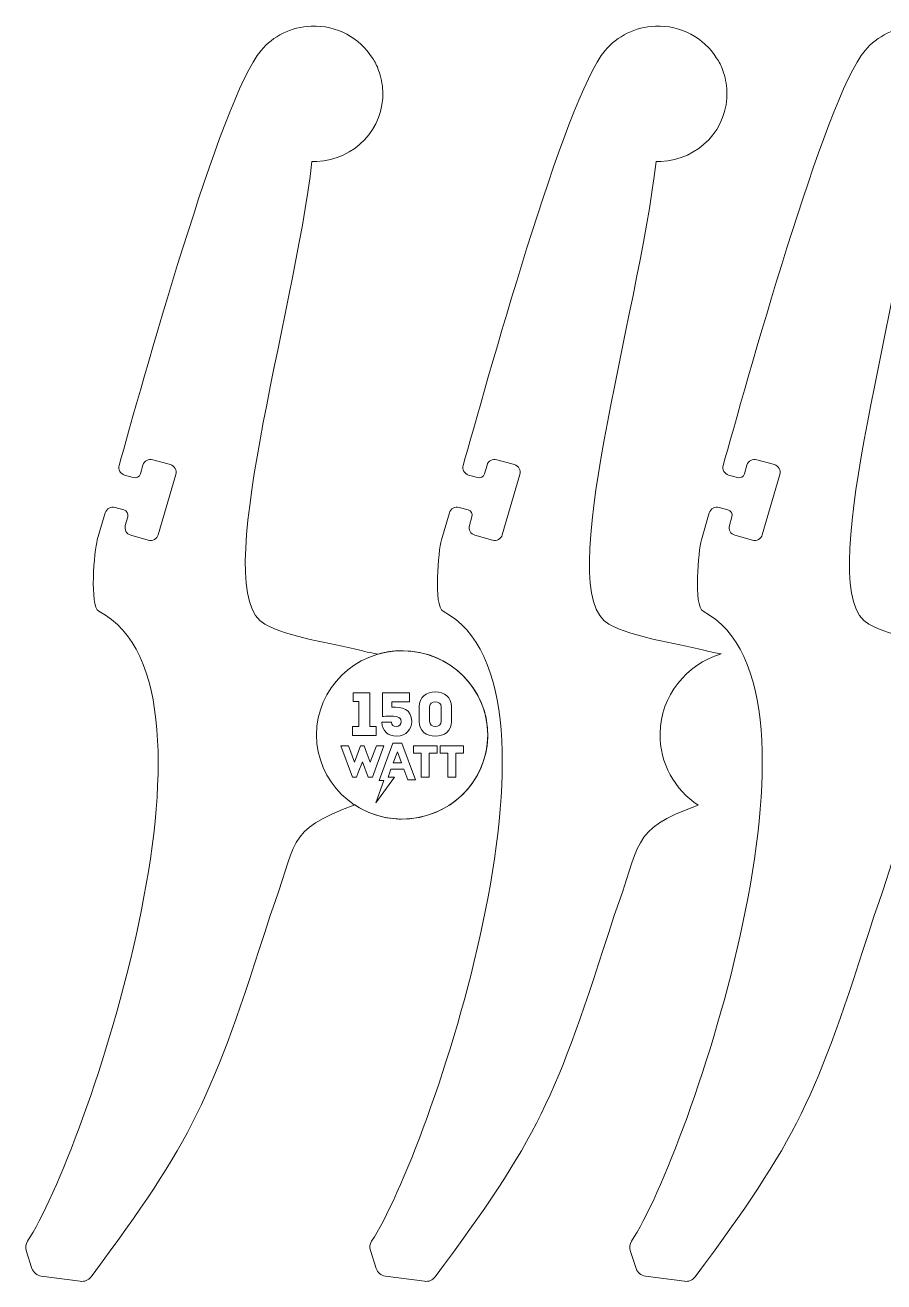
# Model space of a CAD drawing. Header units: centimetres. Extents: x -15.7 to 15.2, y 34.3 to 45.3.
# Drawn here: x -15.73 to -8.21, y 34.26 to 45.28 of the extents above; entities that cross this region are included whole.
import ezdxf

# ---------------------------------------------------------------- set-up
doc = ezdxf.new("R2010")
doc.units = ezdxf.units.CM
doc.header["$MEASUREMENT"] = 0
doc.layers.add('Layer 1', color=7, linetype='Continuous')

msp = doc.modelspace()

# ---------------------------------------------------------------- linework, layer by layer
at = {"layer": 'Layer 1', "lineweight": 9}
for points, knots in [([(-12.45985, 38.31959), (-12.45465, 38.31936), (-12.44937, 38.31919), (-12.44391, 38.31909), (-12.44391, 38.31909), (-12.44235, 38.31907), (-12.44077, 38.31912), (-12.43921, 38.31911), (-12.43921, 38.31911), (-12.02978, 38.31465), (-11.69255, 38.63407), (-11.68135, 39.0362), (-11.68135, 39.0362), (-11.68126, 39.03874), (-11.68111, 39.04127), (-11.68107, 39.04383), (-11.68107, 39.04383), (-11.67393, 39.45111), (-12.00389, 39.78695), (-12.41807, 39.79397), (-12.41807, 39.79397), (-12.43743, 39.79429), (-12.45663, 39.7939), (-12.47564, 39.79279), (-12.47564, 39.79279), (-12.47564, 39.79279), (-12.47584, 39.79278), (-12.47584, 39.79278), (-12.47584, 39.79278), (-12.49478, 39.79168), (-12.51354, 39.7899), (-12.53209, 39.78744), (-12.53209, 39.78744), (-12.53209, 39.78744), (-12.53245, 39.7874), (-12.53245, 39.7874), (-12.53245, 39.7874), (-12.53245, 39.7874), (-12.53289, 39.78733), (-12.53289, 39.78733), (-12.53289, 39.78733), (-12.53895, 39.78652), (-12.54499, 39.78565), (-12.551, 39.7847), (-12.551, 39.7847), (-12.551, 39.7847), (-12.55111, 39.78467), (-12.55111, 39.78467), (-12.55111, 39.78467), (-12.5572, 39.78371), (-12.56329, 39.78268), (-12.56934, 39.78156), (-12.56934, 39.78156), (-12.56934, 39.78156), (-12.56949, 39.78154), (-12.56949, 39.78154), (-12.56949, 39.78154), (-12.56949, 39.78154), (-12.57017, 39.78141), (-12.57017, 39.78141), (-12.57017, 39.78141), (-12.57591, 39.78035), (-12.58159, 39.77923), (-12.58726, 39.77804), (-12.58726, 39.77804), (-12.58726, 39.77804), (-12.58779, 39.77793), (-12.58779, 39.77793), (-12.58779, 39.77793), (-12.58779, 39.77793), (-12.58788, 39.77792), (-12.58788, 39.77792), (-12.58788, 39.77792), (-12.59376, 39.77669), (-12.59961, 39.77539), (-12.60542, 39.77402), (-12.60542, 39.77402), (-12.60542, 39.77402), (-12.60632, 39.77381), (-12.60632, 39.77381), (-12.60632, 39.77381), (-12.612, 39.77248), (-12.61765, 39.77107), (-12.62328, 39.7696), (-12.62328, 39.7696), (-12.62328, 39.7696), (-12.62388, 39.76945), (-12.62388, 39.76945), (-12.62388, 39.76945), (-12.62388, 39.76945), (-12.62439, 39.76931), (-12.62439, 39.76931), (-12.62439, 39.76931), (-12.62995, 39.76785), (-12.6355, 39.76635), (-12.64102, 39.76476), (-12.64102, 39.76476), (-12.68752, 39.77223), (-12.74013, 39.7832), (-12.80141, 39.79822), (-12.80141, 39.79822), (-13.06262, 39.86226), (-13.42342, 39.91251), (-13.63489, 40.02767), (-13.63489, 40.02767), (-14.138, 40.3017), (-13.37835, 42.70661), (-13.22131, 44.08158), (-13.22131, 44.08158), (-13.20747, 44.08119), (-13.19355, 44.08122), (-13.1795, 44.08177), (-13.1795, 44.08177), (-12.84659, 44.09474), (-12.58739, 44.37065), (-12.60059, 44.69802), (-12.60059, 44.69802), (-12.60316, 44.76181), (-12.61591, 44.82281), (-12.6372, 44.87964), (-12.6372, 44.87964), (-12.65061, 44.92097), (-12.66877, 44.95618), (-12.69105, 44.9879), (-12.69105, 44.9879), (-12.80199, 45.16292), (-13.00272, 45.27605), (-13.22727, 45.2673), (-13.22727, 45.2673), (-13.40456, 45.2604), (-13.56093, 45.17891), (-13.6664, 45.05482), (-13.6664, 45.05482), (-14.02214, 44.63619), (-14.72427, 42.06949), (-14.91096, 41.41815), (-14.91096, 41.41815), (-14.92136, 41.38183), (-14.89976, 41.34372), (-14.86285, 41.33333), (-14.86285, 41.33333), (-14.86285, 41.33333), (-14.7858, 41.31162), (-14.7858, 41.31162), (-14.7858, 41.31162), (-14.75938, 41.30417), (-14.73152, 41.31938), (-14.72396, 41.34535), (-14.72396, 41.34535), (-14.72396, 41.34535), (-14.70194, 41.42098), (-14.70194, 41.42098), (-14.70194, 41.42098), (-14.69134, 41.45738), (-14.65237, 41.47863), (-14.61536, 41.4682), (-14.61536, 41.4682), (-14.61536, 41.4682), (-14.46154, 41.42487), (-14.46154, 41.42487), (-14.46154, 41.42487), (-14.42452, 41.41443), (-14.40291, 41.37618), (-14.41353, 41.33973), (-14.41353, 41.33973), (-14.41353, 41.33973), (-14.56775, 40.81033), (-14.56775, 40.81033), (-14.56775, 40.81033), (-14.57837, 40.77387), (-14.61727, 40.75268), (-14.65434, 40.76311), (-14.65434, 40.76311), (-14.65434, 40.76311), (-14.80816, 40.80644), (-14.80816, 40.80644), (-14.80816, 40.80644), (-14.84524, 40.81688), (-14.86676, 40.85518), (-14.85617, 40.89158), (-14.85617, 40.89158), (-14.85617, 40.89158), (-14.83415, 40.9672), (-14.83415, 40.9672), (-14.83415, 40.9672), (-14.82658, 40.99318), (-14.84196, 41.02057), (-14.86843, 41.02801), (-14.86843, 41.02801), (-14.86843, 41.02801), (-14.94532, 41.04967), (-14.94532, 41.04967), (-14.94532, 41.04967), (-14.98239, 41.06011), (-15.02128, 41.03891), (-15.0319, 41.00246), (-15.0319, 41.00246), (-15.0319, 41.00246), (-15.10109, 40.76493), (-15.10109, 40.76493), (-15.10109, 40.76493), (-15.12731, 40.67497), (-15.17103, 40.18474), (-15.0871, 40.14061), (-15.0871, 40.14061), (-13.81638, 39.47213), (-15.21647, 35.37023), (-15.71257, 34.62064), (-15.71257, 34.62064), (-15.72945, 34.59506), (-15.73344, 34.56627), (-15.72401, 34.53722), (-15.72401, 34.53722), (-15.72401, 34.53722), (-15.67362, 34.38191), (-15.67362, 34.38191), (-15.67362, 34.38191), (-15.6616, 34.34488), (-15.63096, 34.31957), (-15.5918, 34.31435), (-15.5918, 34.31435), (-15.5918, 34.31435), (-15.25043, 34.26876), (-15.25043, 34.26876), (-15.25043, 34.26876), (-15.21311, 34.26378), (-15.17848, 34.27825), (-15.15626, 34.30815), (-15.15626, 34.30815), (-14.25693, 35.51622), (-14.10402, 35.85207), (-13.5873, 37.47398), (-13.5873, 37.47398), (-13.34442, 38.11106), (-13.4654, 38.21895), (-12.84655, 38.44248), (-12.84655, 38.44248), (-12.73523, 38.36949), (-12.6028, 38.32495), (-12.45985, 38.31959)], [0, 0, 0, 0, 0.01639344, 0.01639344, 0.01639344, 0.01639344, 0.03278689, 0.03278689, 0.03278689, 0.03278689, 0.04918033, 0.04918033, 0.04918033, 0.04918033, 0.06557377, 0.06557377, 0.06557377, 0.06557377, 0.08196721, 0.08196721, 0.08196721, 0.08196721, 0.09836066, 0.09836066, 0.09836066, 0.09836066, 0.1147541, 0.1147541, 0.1147541, 0.1147541, 0.13114754, 0.13114754, 0.13114754, 0.13114754, 0.14754098, 0.14754098, 0.14754098, 0.14754098, 0.16393443, 0.16393443, 0.16393443, 0.16393443, 0.18032787, 0.18032787, 0.18032787, 0.18032787, 0.19672131, 0.19672131, 0.19672131, 0.19672131, 0.21311475, 0.21311475, 0.21311475, 0.21311475, 0.2295082, 0.2295082, 0.2295082, 0.2295082, 0.24590164, 0.24590164, 0.24590164, 0.24590164, 0.26229508, 0.26229508, 0.26229508, 0.26229508, 0.27868852, 0.27868852, 0.27868852, 0.27868852, 0.29508197, 0.29508197, 0.29508197, 0.29508197, 0.31147541, 0.31147541, 0.31147541, 0.31147541, 0.32786885, 0.32786885, 0.32786885, 0.32786885, 0.3442623, 0.3442623, 0.3442623, 0.3442623, 0.36065574, 0.36065574, 0.36065574, 0.36065574, 0.37704918, 0.37704918, 0.37704918, 0.37704918, 0.39344262, 0.39344262, 0.39344262, 0.39344262, 0.40983607, 0.40983607, 0.40983607, 0.40983607, 0.42622951, 0.42622951, 0.42622951, 0.42622951, 0.44262295, 0.44262295, 0.44262295, 0.44262295, 0.45901639, 0.45901639, 0.45901639, 0.45901639, 0.47540984, 0.47540984, 0.47540984, 0.47540984, 0.49180328, 0.49180328, 0.49180328, 0.49180328, 0.50819672, 0.50819672, 0.50819672, 0.50819672, 0.52459016, 0.52459016, 0.52459016, 0.52459016, 0.54098361, 0.54098361, 0.54098361, 0.54098361, 0.55737705, 0.55737705, 0.55737705, 0.55737705, 0.57377049, 0.57377049, 0.57377049, 0.57377049, 0.59016393, 0.59016393, 0.59016393, 0.59016393, 0.60655738, 0.60655738, 0.60655738, 0.60655738, 0.62295082, 0.62295082, 0.62295082, 0.62295082, 0.63934426, 0.63934426, 0.63934426, 0.63934426, 0.6557377, 0.6557377, 0.6557377, 0.6557377, 0.67213115, 0.67213115, 0.67213115, 0.67213115, 0.68852459, 0.68852459, 0.68852459, 0.68852459, 0.70491803, 0.70491803, 0.70491803, 0.70491803, 0.72131148, 0.72131148, 0.72131148, 0.72131148, 0.73770492, 0.73770492, 0.73770492, 0.73770492, 0.75409836, 0.75409836, 0.75409836, 0.75409836, 0.7704918, 0.7704918, 0.7704918, 0.7704918, 0.78688525, 0.78688525, 0.78688525, 0.78688525, 0.80327869, 0.80327869, 0.80327869, 0.80327869, 0.81967213, 0.81967213, 0.81967213, 0.81967213, 0.83606557, 0.83606557, 0.83606557, 0.83606557, 0.85245902, 0.85245902, 0.85245902, 0.85245902, 0.86885246, 0.86885246, 0.86885246, 0.86885246, 0.8852459, 0.8852459, 0.8852459, 0.8852459, 0.90163934, 0.90163934, 0.90163934, 0.90163934, 0.91803279, 0.91803279, 0.91803279, 0.91803279, 0.93442623, 0.93442623, 0.93442623, 0.93442623, 0.95081967, 0.95081967, 0.95081967, 0.95081967, 0.96721311, 0.96721311, 0.96721311, 0.96721311, 1, 1, 1, 1]), ([(-9.63759, 39.76657), (-9.68135, 39.77396), (-9.73047, 39.78436), (-9.78697, 39.79821), (-9.78697, 39.79821), (-10.04818, 39.86225), (-10.40898, 39.9125), (-10.62045, 40.02766), (-10.62045, 40.02766), (-11.12356, 40.30169), (-10.36391, 42.7066), (-10.20687, 44.08158), (-10.20687, 44.08158), (-10.19303, 44.08119), (-10.17911, 44.08121), (-10.16506, 44.08176), (-10.16506, 44.08176), (-9.83215, 44.09473), (-9.57295, 44.37065), (-9.58615, 44.69802), (-9.58615, 44.69802), (-9.58872, 44.7618), (-9.60147, 44.82281), (-9.62276, 44.87963), (-9.62276, 44.87963), (-9.63617, 44.92096), (-9.65433, 44.95618), (-9.67661, 44.9879), (-9.67661, 44.9879), (-9.78755, 45.16292), (-9.98828, 45.27605), (-10.21283, 45.26729), (-10.21283, 45.26729), (-10.39012, 45.26039), (-10.54649, 45.1789), (-10.65196, 45.05481), (-10.65196, 45.05481), (-11.0077, 44.63618), (-11.70983, 42.06948), (-11.89652, 41.41814), (-11.89652, 41.41814), (-11.90692, 41.38182), (-11.88532, 41.34372), (-11.84841, 41.33332), (-11.84841, 41.33332), (-11.84841, 41.33332), (-11.77136, 41.31161), (-11.77136, 41.31161), (-11.77136, 41.31161), (-11.74494, 41.30417), (-11.71708, 41.31937), (-11.70952, 41.34534), (-11.70952, 41.34534), (-11.70952, 41.34534), (-11.6875, 41.42097), (-11.6875, 41.42097), (-11.6875, 41.42097), (-11.6769, 41.45737), (-11.63793, 41.47862), (-11.60092, 41.46819), (-11.60092, 41.46819), (-11.60092, 41.46819), (-11.4471, 41.42486), (-11.4471, 41.42486), (-11.4471, 41.42486), (-11.41008, 41.41443), (-11.38847, 41.37617), (-11.39909, 41.33972), (-11.39909, 41.33972), (-11.39909, 41.33972), (-11.55331, 40.81032), (-11.55331, 40.81032), (-11.55331, 40.81032), (-11.56393, 40.77386), (-11.60283, 40.75267), (-11.6399, 40.7631), (-11.6399, 40.7631), (-11.6399, 40.7631), (-11.79372, 40.80644), (-11.79372, 40.80644), (-11.79372, 40.80644), (-11.8308, 40.81687), (-11.85232, 40.85517), (-11.84173, 40.89157), (-11.84173, 40.89157), (-11.84173, 40.89157), (-11.81971, 40.96719), (-11.81971, 40.96719), (-11.81971, 40.96719), (-11.81214, 40.99317), (-11.82752, 41.02057), (-11.85399, 41.02801), (-11.85399, 41.02801), (-11.85399, 41.02801), (-11.93088, 41.04966), (-11.93088, 41.04966), (-11.93088, 41.04966), (-11.96795, 41.0601), (-12.00684, 41.0389), (-12.01746, 41.00245), (-12.01746, 41.00245), (-12.01746, 41.00245), (-12.08665, 40.76493), (-12.08665, 40.76493), (-12.08665, 40.76493), (-12.11287, 40.67496), (-12.15659, 40.18473), (-12.07266, 40.1406), (-12.07266, 40.1406), (-10.80194, 39.47212), (-12.20203, 35.37022), (-12.69813, 34.62063), (-12.69813, 34.62063), (-12.71501, 34.59505), (-12.719, 34.56626), (-12.70957, 34.53721), (-12.70957, 34.53721), (-12.70957, 34.53721), (-12.65918, 34.3819), (-12.65918, 34.3819), (-12.65918, 34.3819), (-12.64716, 34.34488), (-12.61652, 34.31956), (-12.57736, 34.31434), (-12.57736, 34.31434), (-12.57736, 34.31434), (-12.23599, 34.26875), (-12.23599, 34.26875), (-12.23599, 34.26875), (-12.19867, 34.26377), (-12.16404, 34.27824), (-12.14182, 34.30814), (-12.14182, 34.30814), (-11.24249, 35.51621), (-11.08958, 35.85206), (-10.57286, 37.47397), (-10.57286, 37.47397), (-10.33074, 38.10905), (-10.45012, 38.21827), (-9.83785, 38.44038), (-9.83785, 38.44038), (-10.04285, 38.5762), (-10.17598, 38.80814), (-10.17144, 39.06929), (-10.17144, 39.06929), (-10.16565, 39.39916), (-9.94194, 39.67502), (-9.63759, 39.76657)], [0, 0, 0, 0, 0.02631579, 0.02631579, 0.02631579, 0.02631579, 0.05263158, 0.05263158, 0.05263158, 0.05263158, 0.07894737, 0.07894737, 0.07894737, 0.07894737, 0.10526316, 0.10526316, 0.10526316, 0.10526316, 0.13157895, 0.13157895, 0.13157895, 0.13157895, 0.15789474, 0.15789474, 0.15789474, 0.15789474, 0.18421053, 0.18421053, 0.18421053, 0.18421053, 0.21052632, 0.21052632, 0.21052632, 0.21052632, 0.23684211, 0.23684211, 0.23684211, 0.23684211, 0.26315789, 0.26315789, 0.26315789, 0.26315789, 0.28947368, 0.28947368, 0.28947368, 0.28947368, 0.31578947, 0.31578947, 0.31578947, 0.31578947, 0.34210526, 0.34210526, 0.34210526, 0.34210526, 0.36842105, 0.36842105, 0.36842105, 0.36842105, 0.39473684, 0.39473684, 0.39473684, 0.39473684, 0.42105263, 0.42105263, 0.42105263, 0.42105263, 0.44736842, 0.44736842, 0.44736842, 0.44736842, 0.47368421, 0.47368421, 0.47368421, 0.47368421, 0.5, 0.5, 0.5, 0.5, 0.52631579, 0.52631579, 0.52631579, 0.52631579, 0.55263158, 0.55263158, 0.55263158, 0.55263158, 0.57894737, 0.57894737, 0.57894737, 0.57894737, 0.60526316, 0.60526316, 0.60526316, 0.60526316, 0.63157895, 0.63157895, 0.63157895, 0.63157895, 0.65789474, 0.65789474, 0.65789474, 0.65789474, 0.68421053, 0.68421053, 0.68421053, 0.68421053, 0.71052632, 0.71052632, 0.71052632, 0.71052632, 0.73684211, 0.73684211, 0.73684211, 0.73684211, 0.76315789, 0.76315789, 0.76315789, 0.76315789, 0.78947368, 0.78947368, 0.78947368, 0.78947368, 0.81578947, 0.81578947, 0.81578947, 0.81578947, 0.84210526, 0.84210526, 0.84210526, 0.84210526, 0.86842105, 0.86842105, 0.86842105, 0.86842105, 0.89473684, 0.89473684, 0.89473684, 0.89473684, 0.92105263, 0.92105263, 0.92105263, 0.92105263, 0.94736842, 0.94736842, 0.94736842, 0.94736842, 1, 1, 1, 1]), ([(-7.16818, 38.31959), (-7.16298, 38.31936), (-7.1577, 38.31919), (-7.15224, 38.31909), (-7.15224, 38.31909), (-7.15068, 38.31907), (-7.1491, 38.31912), (-7.14754, 38.31911), (-7.14754, 38.31911), (-6.73811, 38.31465), (-6.40088, 38.63407), (-6.38968, 39.0362), (-6.38968, 39.0362), (-6.38959, 39.03874), (-6.38944, 39.04127), (-6.3894, 39.04383), (-6.3894, 39.04383), (-6.38226, 39.45111), (-6.71222, 39.78695), (-7.1264, 39.79397), (-7.1264, 39.79397), (-7.14576, 39.79429), (-7.16496, 39.7939), (-7.18397, 39.79279), (-7.18397, 39.79279), (-7.18397, 39.79279), (-7.18417, 39.79278), (-7.18417, 39.79278), (-7.18417, 39.79278), (-7.20311, 39.79168), (-7.22187, 39.7899), (-7.24042, 39.78744), (-7.24042, 39.78744), (-7.24042, 39.78744), (-7.24078, 39.7874), (-7.24078, 39.7874), (-7.24078, 39.7874), (-7.24078, 39.7874), (-7.24122, 39.78733), (-7.24122, 39.78733), (-7.24122, 39.78733), (-7.24728, 39.78652), (-7.25332, 39.78565), (-7.25933, 39.7847), (-7.25933, 39.7847), (-7.25933, 39.7847), (-7.25944, 39.78467), (-7.25944, 39.78467), (-7.25944, 39.78467), (-7.26553, 39.78371), (-7.27162, 39.78268), (-7.27767, 39.78156), (-7.27767, 39.78156), (-7.27767, 39.78156), (-7.27782, 39.78154), (-7.27782, 39.78154), (-7.27782, 39.78154), (-7.27782, 39.78154), (-7.2785, 39.78141), (-7.2785, 39.78141), (-7.2785, 39.78141), (-7.28424, 39.78035), (-7.28992, 39.77923), (-7.29559, 39.77804), (-7.29559, 39.77804), (-7.29559, 39.77804), (-7.29612, 39.77793), (-7.29612, 39.77793), (-7.29612, 39.77793), (-7.29612, 39.77793), (-7.29621, 39.77792), (-7.29621, 39.77792), (-7.29621, 39.77792), (-7.30209, 39.77669), (-7.30794, 39.77539), (-7.31375, 39.77402), (-7.31375, 39.77402), (-7.31375, 39.77402), (-7.31465, 39.77381), (-7.31465, 39.77381), (-7.31465, 39.77381), (-7.32033, 39.77248), (-7.32598, 39.77107), (-7.33161, 39.7696), (-7.33161, 39.7696), (-7.33161, 39.7696), (-7.33221, 39.76945), (-7.33221, 39.76945), (-7.33221, 39.76945), (-7.33221, 39.76945), (-7.33272, 39.76931), (-7.33272, 39.76931), (-7.33272, 39.76931), (-7.33828, 39.76785), (-7.34383, 39.76635), (-7.34935, 39.76476), (-7.34935, 39.76476), (-7.39585, 39.77223), (-7.44846, 39.7832), (-7.50974, 39.79822), (-7.50974, 39.79822), (-7.77095, 39.86226), (-8.13175, 39.91251), (-8.34322, 40.02767), (-8.34322, 40.02767), (-8.84633, 40.3017), (-8.08668, 42.70661), (-7.92964, 44.08158), (-7.92964, 44.08158), (-7.9158, 44.08119), (-7.90188, 44.08122), (-7.88783, 44.08177), (-7.88783, 44.08177), (-7.55492, 44.09474), (-7.29572, 44.37065), (-7.30892, 44.69802), (-7.30892, 44.69802), (-7.31149, 44.76181), (-7.32424, 44.82281), (-7.34553, 44.87964), (-7.34553, 44.87964), (-7.35894, 44.92097), (-7.3771, 44.95618), (-7.39938, 44.9879), (-7.39938, 44.9879), (-7.51032, 45.16292), (-7.71105, 45.27605), (-7.9356, 45.2673), (-7.9356, 45.2673), (-8.11289, 45.2604), (-8.26926, 45.17891), (-8.37473, 45.05482), (-8.37473, 45.05482), (-8.73047, 44.63619), (-9.4326, 42.06949), (-9.61929, 41.41815), (-9.61929, 41.41815), (-9.62969, 41.38183), (-9.60809, 41.34372), (-9.57118, 41.33333), (-9.57118, 41.33333), (-9.57118, 41.33333), (-9.49413, 41.31162), (-9.49413, 41.31162), (-9.49413, 41.31162), (-9.46771, 41.30417), (-9.43985, 41.31938), (-9.43229, 41.34535), (-9.43229, 41.34535), (-9.43229, 41.34535), (-9.41027, 41.42098), (-9.41027, 41.42098), (-9.41027, 41.42098), (-9.39967, 41.45738), (-9.3607, 41.47863), (-9.32369, 41.4682), (-9.32369, 41.4682), (-9.32369, 41.4682), (-9.16987, 41.42487), (-9.16987, 41.42487), (-9.16987, 41.42487), (-9.13285, 41.41443), (-9.11124, 41.37618), (-9.12186, 41.33973), (-9.12186, 41.33973), (-9.12186, 41.33973), (-9.27608, 40.81033), (-9.27608, 40.81033), (-9.27608, 40.81033), (-9.2867, 40.77387), (-9.3256, 40.75268), (-9.36267, 40.76311), (-9.36267, 40.76311), (-9.36267, 40.76311), (-9.51649, 40.80644), (-9.51649, 40.80644), (-9.51649, 40.80644), (-9.55357, 40.81688), (-9.57509, 40.85518), (-9.5645, 40.89158), (-9.5645, 40.89158), (-9.5645, 40.89158), (-9.54248, 40.9672), (-9.54248, 40.9672), (-9.54248, 40.9672), (-9.53491, 40.99318), (-9.55029, 41.02057), (-9.57676, 41.02801), (-9.57676, 41.02801), (-9.57676, 41.02801), (-9.65365, 41.04967), (-9.65365, 41.04967), (-9.65365, 41.04967), (-9.69072, 41.06011), (-9.72961, 41.03891), (-9.74023, 41.00246), (-9.74023, 41.00246), (-9.74023, 41.00246), (-9.80942, 40.76493), (-9.80942, 40.76493), (-9.80942, 40.76493), (-9.83564, 40.67497), (-9.87936, 40.18474), (-9.79543, 40.14061), (-9.79543, 40.14061), (-8.52471, 39.47213), (-9.9248, 35.37023), (-10.4209, 34.62064), (-10.4209, 34.62064), (-10.43778, 34.59506), (-10.44177, 34.56627), (-10.43234, 34.53722), (-10.43234, 34.53722), (-10.43234, 34.53722), (-10.38195, 34.38191), (-10.38195, 34.38191), (-10.38195, 34.38191), (-10.36993, 34.34488), (-10.33929, 34.31957), (-10.30013, 34.31435), (-10.30013, 34.31435), (-10.30013, 34.31435), (-9.95876, 34.26876), (-9.95876, 34.26876), (-9.95876, 34.26876), (-9.92144, 34.26378), (-9.88681, 34.27825), (-9.86459, 34.30815), (-9.86459, 34.30815), (-8.96526, 35.51622), (-8.81235, 35.85207), (-8.29563, 37.47398), (-8.29563, 37.47398), (-8.05275, 38.11106), (-8.17373, 38.21895), (-7.55488, 38.44248), (-7.55488, 38.44248), (-7.44356, 38.36949), (-7.31113, 38.32495), (-7.16818, 38.31959)], [0, 0, 0, 0, 0.01639344, 0.01639344, 0.01639344, 0.01639344, 0.03278689, 0.03278689, 0.03278689, 0.03278689, 0.04918033, 0.04918033, 0.04918033, 0.04918033, 0.06557377, 0.06557377, 0.06557377, 0.06557377, 0.08196721, 0.08196721, 0.08196721, 0.08196721, 0.09836066, 0.09836066, 0.09836066, 0.09836066, 0.1147541, 0.1147541, 0.1147541, 0.1147541, 0.13114754, 0.13114754, 0.13114754, 0.13114754, 0.14754098, 0.14754098, 0.14754098, 0.14754098, 0.16393443, 0.16393443, 0.16393443, 0.16393443, 0.18032787, 0.18032787, 0.18032787, 0.18032787, 0.19672131, 0.19672131, 0.19672131, 0.19672131, 0.21311475, 0.21311475, 0.21311475, 0.21311475, 0.2295082, 0.2295082, 0.2295082, 0.2295082, 0.24590164, 0.24590164, 0.24590164, 0.24590164, 0.26229508, 0.26229508, 0.26229508, 0.26229508, 0.27868852, 0.27868852, 0.27868852, 0.27868852, 0.29508197, 0.29508197, 0.29508197, 0.29508197, 0.31147541, 0.31147541, 0.31147541, 0.31147541, 0.32786885, 0.32786885, 0.32786885, 0.32786885, 0.3442623, 0.3442623, 0.3442623, 0.3442623, 0.36065574, 0.36065574, 0.36065574, 0.36065574, 0.37704918, 0.37704918, 0.37704918, 0.37704918, 0.39344262, 0.39344262, 0.39344262, 0.39344262, 0.40983607, 0.40983607, 0.40983607, 0.40983607, 0.42622951, 0.42622951, 0.42622951, 0.42622951, 0.44262295, 0.44262295, 0.44262295, 0.44262295, 0.45901639, 0.45901639, 0.45901639, 0.45901639, 0.47540984, 0.47540984, 0.47540984, 0.47540984, 0.49180328, 0.49180328, 0.49180328, 0.49180328, 0.50819672, 0.50819672, 0.50819672, 0.50819672, 0.52459016, 0.52459016, 0.52459016, 0.52459016, 0.54098361, 0.54098361, 0.54098361, 0.54098361, 0.55737705, 0.55737705, 0.55737705, 0.55737705, 0.57377049, 0.57377049, 0.57377049, 0.57377049, 0.59016393, 0.59016393, 0.59016393, 0.59016393, 0.60655738, 0.60655738, 0.60655738, 0.60655738, 0.62295082, 0.62295082, 0.62295082, 0.62295082, 0.63934426, 0.63934426, 0.63934426, 0.63934426, 0.6557377, 0.6557377, 0.6557377, 0.6557377, 0.67213115, 0.67213115, 0.67213115, 0.67213115, 0.68852459, 0.68852459, 0.68852459, 0.68852459, 0.70491803, 0.70491803, 0.70491803, 0.70491803, 0.72131148, 0.72131148, 0.72131148, 0.72131148, 0.73770492, 0.73770492, 0.73770492, 0.73770492, 0.75409836, 0.75409836, 0.75409836, 0.75409836, 0.7704918, 0.7704918, 0.7704918, 0.7704918, 0.78688525, 0.78688525, 0.78688525, 0.78688525, 0.80327869, 0.80327869, 0.80327869, 0.80327869, 0.81967213, 0.81967213, 0.81967213, 0.81967213, 0.83606557, 0.83606557, 0.83606557, 0.83606557, 0.85245902, 0.85245902, 0.85245902, 0.85245902, 0.86885246, 0.86885246, 0.86885246, 0.86885246, 0.8852459, 0.8852459, 0.8852459, 0.8852459, 0.90163934, 0.90163934, 0.90163934, 0.90163934, 0.91803279, 0.91803279, 0.91803279, 0.91803279, 0.93442623, 0.93442623, 0.93442623, 0.93442623, 0.95081967, 0.95081967, 0.95081967, 0.95081967, 0.96721311, 0.96721311, 0.96721311, 0.96721311, 1, 1, 1, 1])]:
    msp.add_open_spline(points, degree=3, knots=knots, dxfattribs=at)
at = {"layer": 'Layer 1', "color": 3, "lineweight": 9}
for points, knots in [([(-12.43099, 39.7942), (-12.01676, 39.7942), (-11.68096, 39.46399), (-11.68096, 39.05665), (-11.68096, 39.05665), (-11.68096, 38.64932), (-12.01676, 38.31911), (-12.43099, 38.31911), (-12.43099, 38.31911), (-12.84522, 38.31911), (-13.18102, 38.64932), (-13.18102, 39.05665), (-13.18102, 39.05665), (-13.18102, 39.46399), (-12.84522, 39.7942), (-12.43099, 39.7942)], [0, 0, 0, 0, 0.2, 0.2, 0.2, 0.2, 0.4, 0.4, 0.4, 0.4, 0.6, 0.6, 0.6, 0.6, 1, 1, 1, 1]), ([(-12.80943, 39.34881), (-12.80943, 39.34881), (-12.80943, 39.13062), (-12.80943, 39.13062), (-12.80943, 39.13062), (-12.80943, 39.13062), (-12.86585, 39.13062), (-12.86585, 39.13062), (-12.86585, 39.13062), (-12.86585, 39.13062), (-12.86585, 39.05273), (-12.86585, 39.05273), (-12.86585, 39.05273), (-12.86585, 39.05273), (-12.65752, 39.05273), (-12.65752, 39.05273), (-12.65752, 39.05273), (-12.65752, 39.05273), (-12.65752, 39.13062), (-12.65752, 39.13062), (-12.65752, 39.13062), (-12.65752, 39.13062), (-12.71503, 39.13062), (-12.71503, 39.13062), (-12.71503, 39.13062), (-12.71503, 39.13062), (-12.71503, 39.42616), (-12.71503, 39.42616), (-12.71503, 39.42616), (-12.71503, 39.42616), (-12.86097, 39.42616), (-12.86097, 39.42616), (-12.86097, 39.42616), (-12.86097, 39.42616), (-12.86097, 39.34881), (-12.86097, 39.34881), (-12.86097, 39.34881), (-12.86097, 39.34881), (-12.80943, 39.34881), (-12.80943, 39.34881)], [0, 0, 0, 0, 0.09090909, 0.09090909, 0.09090909, 0.09090909, 0.18181818, 0.18181818, 0.18181818, 0.18181818, 0.27272727, 0.27272727, 0.27272727, 0.27272727, 0.36363636, 0.36363636, 0.36363636, 0.36363636, 0.45454545, 0.45454545, 0.45454545, 0.45454545, 0.54545455, 0.54545455, 0.54545455, 0.54545455, 0.63636364, 0.63636364, 0.63636364, 0.63636364, 0.72727273, 0.72727273, 0.72727273, 0.72727273, 0.81818182, 0.81818182, 0.81818182, 0.81818182, 1, 1, 1, 1]), ([(-12.52188, 39.34507), (-12.52188, 39.34507), (-12.36564, 39.34507), (-12.36564, 39.34507), (-12.36564, 39.34507), (-12.36564, 39.34507), (-12.36564, 39.42616), (-12.36564, 39.42616), (-12.36564, 39.42616), (-12.36564, 39.42616), (-12.60218, 39.42616), (-12.60218, 39.42616), (-12.60218, 39.42616), (-12.60218, 39.42616), (-12.60218, 39.21811), (-12.60218, 39.21811), (-12.60218, 39.21811), (-12.57397, 39.21864), (-12.51212, 39.22664), (-12.4736, 39.21544), (-12.4736, 39.21544), (-12.45244, 39.20957), (-12.44051, 39.19784), (-12.43942, 39.17543), (-12.43942, 39.17543), (-12.43996, 39.14502), (-12.45624, 39.12955), (-12.48282, 39.12955), (-12.48282, 39.12955), (-12.50832, 39.12955), (-12.5246, 39.14236), (-12.52514, 39.16689), (-12.52514, 39.16689), (-12.52514, 39.16689), (-12.60869, 39.16689), (-12.60869, 39.16689), (-12.60869, 39.16689), (-12.60544, 39.09114), (-12.55282, 39.04527), (-12.48065, 39.04527), (-12.48065, 39.04527), (-12.39277, 39.04527), (-12.34665, 39.11141), (-12.3472, 39.17543), (-12.3472, 39.17543), (-12.34774, 39.2864), (-12.43346, 39.304), (-12.52188, 39.29867), (-12.52188, 39.29867), (-12.52188, 39.29867), (-12.52188, 39.34507), (-12.52188, 39.34507)], [0, 0, 0, 0, 0.07142857, 0.07142857, 0.07142857, 0.07142857, 0.14285714, 0.14285714, 0.14285714, 0.14285714, 0.21428571, 0.21428571, 0.21428571, 0.21428571, 0.28571429, 0.28571429, 0.28571429, 0.28571429, 0.35714286, 0.35714286, 0.35714286, 0.35714286, 0.42857143, 0.42857143, 0.42857143, 0.42857143, 0.5, 0.5, 0.5, 0.5, 0.57142857, 0.57142857, 0.57142857, 0.57142857, 0.64285714, 0.64285714, 0.64285714, 0.64285714, 0.71428571, 0.71428571, 0.71428571, 0.71428571, 0.78571429, 0.78571429, 0.78571429, 0.78571429, 0.85714286, 0.85714286, 0.85714286, 0.85714286, 1, 1, 1, 1]), ([(-12.14049, 39.43257), (-12.21752, 39.43257), (-12.28208, 39.38563), (-12.28208, 39.30409), (-12.28208, 39.30409), (-12.28208, 39.26257), (-12.28208, 39.21527), (-12.28208, 39.17375), (-12.28208, 39.17375), (-12.28208, 39.0922), (-12.21752, 39.04527), (-12.14049, 39.04527), (-12.14049, 39.04527), (-12.06183, 39.04527), (-11.9978, 39.0922), (-11.9978, 39.17375), (-11.9978, 39.17375), (-11.9978, 39.21527), (-11.9978, 39.26257), (-11.9978, 39.30409), (-11.9978, 39.30409), (-11.9978, 39.38563), (-12.06183, 39.43257), (-12.14049, 39.43257)], [0, 0, 0, 0, 0.14285714, 0.14285714, 0.14285714, 0.14285714, 0.28571429, 0.28571429, 0.28571429, 0.28571429, 0.42857143, 0.42857143, 0.42857143, 0.42857143, 0.57142857, 0.57142857, 0.57142857, 0.57142857, 0.71428571, 0.71428571, 0.71428571, 0.71428571, 1, 1, 1, 1]), ([(-12.14049, 39.13008), (-12.16816, 39.13008), (-12.18985, 39.14547), (-12.18985, 39.17588), (-12.18985, 39.17588), (-12.18985, 39.2158), (-12.18985, 39.26204), (-12.18985, 39.30249), (-12.18985, 39.30249), (-12.18985, 39.33183), (-12.16816, 39.34721), (-12.14049, 39.34721), (-12.14049, 39.34721), (-12.11173, 39.34721), (-12.08949, 39.33183), (-12.08949, 39.30249), (-12.08949, 39.30249), (-12.08949, 39.26204), (-12.08949, 39.2158), (-12.08949, 39.17588), (-12.08949, 39.17588), (-12.08949, 39.14547), (-12.11173, 39.13008), (-12.14049, 39.13008)], [0, 0, 0, 0, 0.14285714, 0.14285714, 0.14285714, 0.14285714, 0.28571429, 0.28571429, 0.28571429, 0.28571429, 0.42857143, 0.42857143, 0.42857143, 0.42857143, 0.57142857, 0.57142857, 0.57142857, 0.57142857, 0.71428571, 0.71428571, 0.71428571, 0.71428571, 1, 1, 1, 1]), ([(-12.59191, 38.65693), (-12.59191, 38.65693), (-12.63108, 38.65699), (-12.63108, 38.65699), (-12.63108, 38.65699), (-12.63108, 38.65699), (-12.51191, 38.98363), (-12.51191, 38.98363), (-12.51191, 38.98363), (-12.51191, 38.98363), (-12.43403, 38.98363), (-12.43403, 38.98363), (-12.43403, 38.98363), (-12.43403, 38.98363), (-12.31486, 38.66392), (-12.31486, 38.66392), (-12.31486, 38.66392), (-12.31486, 38.66392), (-12.38177, 38.66386), (-12.38177, 38.66386), (-12.38177, 38.66386), (-12.38177, 38.66386), (-12.41607, 38.75586), (-12.41607, 38.75586), (-12.41607, 38.75586), (-12.41607, 38.75586), (-12.52871, 38.75586), (-12.52871, 38.75586), (-12.52871, 38.75586), (-12.52871, 38.75586), (-12.55406, 38.68627), (-12.55406, 38.68627), (-12.55406, 38.68627), (-12.55406, 38.68627), (-12.49713, 38.68631), (-12.49713, 38.68631), (-12.49713, 38.68631), (-12.49713, 38.68631), (-12.66282, 38.46217), (-12.66282, 38.46217), (-12.66282, 38.46217), (-12.66282, 38.46217), (-12.59191, 38.65693), (-12.59191, 38.65693)], [0, 0, 0, 0, 0.08333333, 0.08333333, 0.08333333, 0.08333333, 0.16666667, 0.16666667, 0.16666667, 0.16666667, 0.25, 0.25, 0.25, 0.25, 0.33333333, 0.33333333, 0.33333333, 0.33333333, 0.41666667, 0.41666667, 0.41666667, 0.41666667, 0.5, 0.5, 0.5, 0.5, 0.58333333, 0.58333333, 0.58333333, 0.58333333, 0.66666667, 0.66666667, 0.66666667, 0.66666667, 0.75, 0.75, 0.75, 0.75, 0.83333333, 0.83333333, 0.83333333, 0.83333333, 1, 1, 1, 1]), ([(-12.90171, 38.96004), (-12.90171, 38.96004), (-12.84826, 38.81649), (-12.84826, 38.81649), (-12.84826, 38.81649), (-12.84826, 38.81649), (-12.7948, 38.96004), (-12.7948, 38.96004), (-12.7948, 38.96004), (-12.7948, 38.96004), (-12.76388, 38.96004), (-12.76388, 38.96004), (-12.76388, 38.96004), (-12.76388, 38.96004), (-12.7459, 38.91177), (-12.7459, 38.91177), (-12.7459, 38.91177), (-12.7459, 38.91177), (-12.7459, 38.91177), (-12.7459, 38.91177), (-12.7459, 38.91177), (-12.7459, 38.91177), (-12.71043, 38.81649), (-12.71043, 38.81649), (-12.71043, 38.81649), (-12.71043, 38.81649), (-12.65698, 38.96004), (-12.65698, 38.96004), (-12.65698, 38.96004), (-12.65698, 38.96004), (-12.59011, 38.96004), (-12.59011, 38.96004), (-12.59011, 38.96004), (-12.59011, 38.96004), (-12.6916, 38.68749), (-12.6916, 38.68749), (-12.6916, 38.68749), (-12.6916, 38.68749), (-12.72926, 38.68749), (-12.72926, 38.68749), (-12.72926, 38.68749), (-12.72926, 38.68749), (-12.77934, 38.82199), (-12.77934, 38.82199), (-12.77934, 38.82199), (-12.77934, 38.82199), (-12.81482, 38.72671), (-12.81482, 38.72671), (-12.81482, 38.72671), (-12.81482, 38.72671), (-12.82943, 38.68749), (-12.82943, 38.68749), (-12.82943, 38.68749), (-12.82943, 38.68749), (-12.86709, 38.68749), (-12.86709, 38.68749), (-12.86709, 38.68749), (-12.86709, 38.68749), (-12.96857, 38.96004), (-12.96857, 38.96004), (-12.96857, 38.96004), (-12.96857, 38.96004), (-12.90171, 38.96004), (-12.90171, 38.96004)], [0, 0, 0, 0, 0.05882353, 0.05882353, 0.05882353, 0.05882353, 0.11764706, 0.11764706, 0.11764706, 0.11764706, 0.17647059, 0.17647059, 0.17647059, 0.17647059, 0.23529412, 0.23529412, 0.23529412, 0.23529412, 0.29411765, 0.29411765, 0.29411765, 0.29411765, 0.35294118, 0.35294118, 0.35294118, 0.35294118, 0.41176471, 0.41176471, 0.41176471, 0.41176471, 0.47058824, 0.47058824, 0.47058824, 0.47058824, 0.52941176, 0.52941176, 0.52941176, 0.52941176, 0.58823529, 0.58823529, 0.58823529, 0.58823529, 0.64705882, 0.64705882, 0.64705882, 0.64705882, 0.70588235, 0.70588235, 0.70588235, 0.70588235, 0.76470588, 0.76470588, 0.76470588, 0.76470588, 0.82352941, 0.82352941, 0.82352941, 0.82352941, 0.88235294, 0.88235294, 0.88235294, 0.88235294, 1, 1, 1, 1]), ([(-12.47297, 38.90868), (-12.47297, 38.90868), (-12.50868, 38.81062), (-12.50868, 38.81062), (-12.50868, 38.81062), (-12.50868, 38.81062), (-12.43642, 38.81062), (-12.43642, 38.81062), (-12.43642, 38.81062), (-12.43642, 38.81062), (-12.47297, 38.90868), (-12.47297, 38.90868)], [0, 0, 0, 0, 0.25, 0.25, 0.25, 0.25, 0.5, 0.5, 0.5, 0.5, 1, 1, 1, 1]), ([(-12.26323, 38.89774), (-12.26323, 38.89774), (-12.26323, 38.68748), (-12.26323, 38.68748), (-12.26323, 38.68748), (-12.23987, 38.68748), (-12.21651, 38.68748), (-12.19315, 38.68748), (-12.19315, 38.68748), (-12.19315, 38.68748), (-12.19315, 38.89774), (-12.19315, 38.89774), (-12.19315, 38.89774), (-12.19315, 38.89774), (-12.12544, 38.89774), (-12.12544, 38.89774), (-12.12544, 38.89774), (-12.12544, 38.91876), (-12.12544, 38.93939), (-12.12544, 38.96004), (-12.12544, 38.96004), (-12.12544, 38.96004), (-12.33134, 38.96004), (-12.33134, 38.96004), (-12.33134, 38.96004), (-12.33134, 38.93939), (-12.33134, 38.91876), (-12.33134, 38.89774), (-12.33134, 38.89774), (-12.33134, 38.89774), (-12.26323, 38.89774), (-12.26323, 38.89774)], [0, 0, 0, 0, 0.11111111, 0.11111111, 0.11111111, 0.11111111, 0.22222222, 0.22222222, 0.22222222, 0.22222222, 0.33333333, 0.33333333, 0.33333333, 0.33333333, 0.44444444, 0.44444444, 0.44444444, 0.44444444, 0.55555556, 0.55555556, 0.55555556, 0.55555556, 0.66666667, 0.66666667, 0.66666667, 0.66666667, 0.77777778, 0.77777778, 0.77777778, 0.77777778, 1, 1, 1, 1]), ([(-12.0312, 38.89774), (-12.0312, 38.89774), (-12.0312, 38.68748), (-12.0312, 38.68748), (-12.0312, 38.68748), (-12.00784, 38.68748), (-11.98448, 38.68748), (-11.96112, 38.68748), (-11.96112, 38.68748), (-11.96112, 38.68748), (-11.96112, 38.89774), (-11.96112, 38.89774), (-11.96112, 38.89774), (-11.96112, 38.89774), (-11.89341, 38.89774), (-11.89341, 38.89774), (-11.89341, 38.89774), (-11.89341, 38.91876), (-11.89341, 38.93939), (-11.89341, 38.96004), (-11.89341, 38.96004), (-11.89341, 38.96004), (-12.09931, 38.96004), (-12.09931, 38.96004), (-12.09931, 38.96004), (-12.09931, 38.93939), (-12.09931, 38.91876), (-12.09931, 38.89774), (-12.09931, 38.89774), (-12.09931, 38.89774), (-12.0312, 38.89774), (-12.0312, 38.89774)], [0, 0, 0, 0, 0.11111111, 0.11111111, 0.11111111, 0.11111111, 0.22222222, 0.22222222, 0.22222222, 0.22222222, 0.33333333, 0.33333333, 0.33333333, 0.33333333, 0.44444444, 0.44444444, 0.44444444, 0.44444444, 0.55555556, 0.55555556, 0.55555556, 0.55555556, 0.66666667, 0.66666667, 0.66666667, 0.66666667, 0.77777778, 0.77777778, 0.77777778, 0.77777778, 1, 1, 1, 1])]:
    msp.add_open_spline(points, degree=3, knots=knots, dxfattribs=at)

doc.saveas('drawing.dxf')
